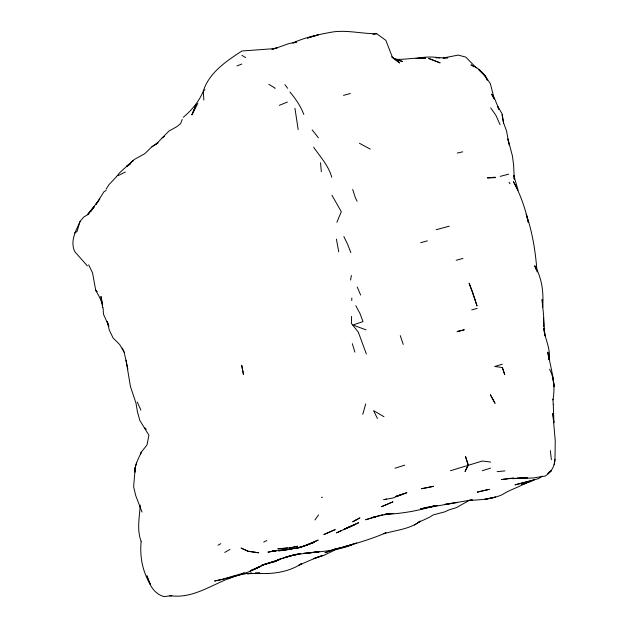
<?xml version="1.0" encoding="UTF-8"?>
<svg xmlns="http://www.w3.org/2000/svg" width="628" height="628" viewBox="0 0 628 628"><rect width="100%" height="100%" fill="white"/><g stroke="black" fill="none" stroke-linecap="round" stroke-linejoin="round"><path stroke-width="0.94" d="M542.757 306.378C543.636 292.224 542.035 278.063 534.711 265.66L535.77 269.31M516.444 478.269L512.566 478.638L533.109 477.986L545.214 476.04C551.141 472.476 554.665 466.274 554.979 459.398L555.246 440.668L552.844 413.397L553.904 422.738L553.284 404.848M351.759 300.577L351.813 298.025M351.578 316.41L351.397 323.428L358.321 332.149L366.36 353.996M549.178 359.648C550.866 348.728 544.798 338.806 543.793 328.138L544.939 335.972L543.526 318.058M274.97 88.587L275.001 88.069L268.808 84.309M140.17 505.061C139.667 517.103 136.598 529.498 141.096 541.203M552.978 399.934C554.665 389.564 554.555 378.817 549.61 369.24M554.147 464.642L554.979 459.398M350.597 280.057L351.374 275.472M80.054 221.574C75.776 231.01 69.834 241.152 74.811 251.718L87.425 265.927M336.851 222.304L341.31 211.675L331.914 195.23M140.782 453.95L141.206 452.231L146.991 444.985L148.922 435.267L139.801 420.336L137.446 411.858L135.986 403.121L130.42 386.408L126.047 360.197M142.014 512.032L135.695 495.539L133.623 486.724L135.24 467.452L135.114 472.115C134.345 464.955 138.694 458.621 141.206 452.231M362.756 414.409L365.716 403.914M135.091 468.025L136.668 462.608M79.984 221.543L77.016 231.559L74.504 233.035M182.238 119.414L180.629 123.598L176.908 126.628L168.924 131.095L155.885 144.369L151.945 146.756L144.778 153.672L134.196 159.551L119.501 172.888L116.423 176.774M191.893 114.775L196.195 104.46L191.98 114.822L197.836 103.243M203.81 100.025L203.315 91.005C209.218 72.503 226.488 61.002 241.968 50.986L274.687 48.607L277.615 47.579L272.152 49.188M203.064 91.821C198.644 101.956 191.65 110.23 183.266 117.318M106.053 189.342L109.162 184.459L116.156 177.049M90.636 211.699L94.498 206.431L87.582 214.713L83.65 217.123L80.258 221.135M318.545 514.897L314.942 519.96M99.821 199.021L87.582 214.713L93.25 207.711M98.698 200.819L95.88 204.453L103.887 191.846L106.014 190.488M126.793 166.365L133.348 160.454L126.793 166.365L130.687 163.829M542.317 476.157L538.432 478.685L514.999 484.871L534.114 479.957L530.016 481.88L521.311 484.172L527.442 481.982M547.671 473.63L551.384 470.757L548.943 472.201M203.315 91.005L204.932 89.796M151.945 146.756L157.714 142.744M385.906 532.78L383.771 533.745C396.025 530.032 409.864 529.302 420.25 521.122M527.716 481.817C519.882 487.077 510.454 489.275 502.549 494.526C491.598 499.535 479.541 499.77 467.774 500.54L472.295 499.888L445.017 504.378L457.176 502.596M414.386 525.071L420.195 521.162M155.885 144.369L158.068 142.917M224.738 552.436L229.919 549.453M527.826 481.888L524.513 483.984L528.603 482.037M162.142 137.838L164.442 136.433M218.034 545.214L220.773 543.683M339.528 547.726L324.26 555.183L313.513 558.692L323.137 555.348L316.983 557.366L298.842 565.2L301.589 563.63C287.946 572.579 271.194 574.51 255.251 573.176L259.953 573.081L247.448 573.796L251.969 573.16C222.712 573.992 199.5 600.376 169.741 595.595L171.829 595.721L164.01 596.584C154.3 593.947 149.221 584.951 146.96 575.782L150.359 584.378C142.368 571.229 139.675 556.471 141.167 541.242M263.705 542.137L266.79 540.496M351.774 526.162L344.686 528.933L358.635 522.716L336.529 532.889L340.847 530.817M118.213 175.565L125.333 172.017M527.253 481.904L525.573 482.744L527.355 482.084M418.256 522.488L429.285 517.362L433.21 514.921L444.922 511.796L449.012 509.865L456.289 507.667L469.422 500.32M385.749 532.85C369.35 539.986 351.955 544.672 334.732 549.39L337.762 548.644L335.854 548.943M334.575 549.178L324.919 552.758L336.82 548.66M347.574 527.787L354.561 524.702L343.438 529.569M228.349 578.78L234.464 576.111M232.486 576.975L234.629 576.041M293.064 42.845C305.734 37.13 319.566 34.32 333.185 31.887C347.771 29.956 362.152 33.873 376.682 33.7L385.882 40.365L392.327 57.101L399.667 62.965L392.704 57.737M250.36 570.828L260.644 566.401C246.333 574.133 230.366 577.603 214.541 581.026L222.037 579.463M279.279 105.355L287.389 102.058M321.442 497.564L322.423 497.156M237.007 65.94L241.819 64.009M250.344 570.868L264.694 564.344L280.488 559.265L261.735 565.255L271.076 562.445M250.211 570.86L264.694 564.344L276.406 561.212L271.987 562.17M295.678 548.236L302.837 546.493L314.196 542.341L299.925 547.585L278.801 550.858L285.481 549.885M274.687 48.607L289.029 43.575L296.542 42.068L293.056 42.987M302.837 546.493L318.184 540.111L307.084 545.025L295.513 548.566L301.927 546.753M338.68 548.409L356.626 542.992M396.488 496.23L402.681 494.205L395.459 496.599L406.897 492.666L392.681 498.059L383.747 499.684L386.534 499.04M244.198 572.924L229.291 577.218M450.449 470.725L482.288 461.03L490.649 462.059M395.004 468.213L404.73 465.152M482.257 470.717L490.594 468.111M222.94 579.189L228.388 577.501M422.456 508.547L427.001 507.165M307.469 38.01L318.168 34.878L307.453 38.025M345.149 546.8L353.721 544.091C332 553.66 307.877 550.536 285.544 557.217L296.29 554.241L277.427 559.909L288.959 556.243L300.804 553.558L297.193 554.108M502.337 364.209L494.715 366.477L502.353 367.529L504.731 374.649L502.353 367.529M380.168 515.25L365.645 519.749L376.698 516.459L372.867 517.37L389.125 513.696L384.634 514.434C401.433 513.68 418.012 510.878 434.066 505.933L424.073 508.185L437.52 505.446L421.003 508.806L452.655 503.248M449.271 226.198L436.185 229.707M343.508 95.385L350.361 93.486M456.156 260.298L462.922 258.438M420.603 509.135L423.201 508.421L420.462 509.112M420.705 242.691L427.401 240.862M471.746 309.863L477.186 308.395M508.649 174.168L500.202 176.382M272.073 49.282L273.816 48.835M457.317 153.044L462.703 151.835M381.07 515.054L382.868 514.654M372.977 34.477L376.682 33.7M275.464 550.693L267.944 552.177L276.485 550.575L275.464 550.693L275.982 550.638L271.877 551.243L287.867 549.633M286.431 549.743L293.794 548.605M334.198 549.327L337.762 548.644M291.949 555.435L299.485 553.998M317.752 551.722L307.218 553.15L319.071 551.879L303.944 553.15M393.575 513.414L384.736 514.395M497.14 471.675L504.888 470.882M286.132 549.641L290.976 549.155M495.084 177.167L487.328 177.912L495.602 177.653M279.374 550.301L283.228 549.932M287.491 547.946L277.788 548.88L293.355 547.506L289.445 547.804M267.536 573.576L268.125 573.537M523.838 477.743L527.347 477.594M436.028 57.823L447.827 57.8L443.156 58.004L458.205 55.091L465.819 57.124L476.314 67.926M391.55 57.03L392.327 57.101M439.812 57.8C431.915 56.504 423.837 56.865 416.034 58.553L425.643 58.106C415.139 57.313 404.699 59.982 394.282 59.236M397.869 60.359L402.438 61.45L393.309 58.121M365.998 329.865L352.936 325.021L363.015 321.599L359.93 313.388L355.778 305.679M359.404 143.239L370.261 149.119M383.983 416.733L373.574 410.641L377.428 418.491M241.859 55.319L245.65 57.595M473.967 66.858L470.953 64.88C477.751 67.439 483.591 72.558 486.802 79.05M144.927 428.013L146.293 429.254M97.002 291.722L95.707 290.269L92.552 272.866L88.658 264.828M96.987 291.69L95.684 290.222L99.695 297.531L102.654 304.918M318.396 137.775L312.14 129.87M289.932 91.994C295.615 98.777 300.679 106.124 303.819 114.453M284.924 84.686L287.6 88.234M490.704 107.938L495.822 115.191L500.084 124.658M313.631 147.172C320.225 156.882 328.617 165.635 331.757 177.3M509.065 182.308L510.046 183.761M127.861 369.076L124.195 352.324L119.626 344.482L113.064 337.966L109.241 329.912L107.231 321.34L108.872 326.215L103.479 314.228L103.094 307.626M357.112 201.203L355.37 197.828L352.693 189.428M487.359 80.345L485.24 76.012L478.489 69.339L485.656 76.632L485.24 76.012L490.35 83.689L494.322 99.122M343.869 236.607L347.708 244.465L350.817 252.668M493.71 98.361L491.685 94.129L494.778 99.012L498.789 108.934M137.257 402.006L140.915 410.108M357.191 287.004L360.645 295.042M122.366 348.077L124.195 352.324M400.272 335.603L403.223 344.427M498.844 109.351L497.957 106.736L502.165 113.935L503.491 122.703L506.513 130.82L509.088 144.903M352.324 343.673L354.883 352.096M298.159 129.564L294.948 108.291M528.258 222.257L526.256 214.203C532.591 232.894 535.629 252.283 537.026 271.9M338.735 251.852L336.412 239.111M102.576 303.874L100.951 296.424L102.67 307.696M528.281 222.194C525.173 208.182 520.369 194.256 513.445 181.704L518.108 190.26L513.798 175.4L514.23 179.121M503.491 122.703L503.617 123.41L502.031 114.712M508.656 142.744L507.981 138.984L512.432 156.011L513.594 164.834L514.308 179.286M552.695 377.452L554.163 386.769L553.174 377.891L547.789 352.096L548.848 359.616M550.324 450.598L551.392 459.759M320.539 162.762L321.324 171.695M542.616 307.186L542.137 299.415L543.73 317.258L543.66 326.434L543.542 318.993M552.978 399.118L553.221 404.613M468.033 465.089L465.042 471.534L468.425 465.042L465.544 456.595L468.033 465.089M355.919 520.023L352.701 521.821L359.938 517.865L355.919 520.023M335.101 529.632L323.977 534.499L335.101 529.632M392.838 501.882L381.683 506.639L392.838 501.882M458.173 331.262L457.074 331.686L464.335 329.794L458.173 331.262M244.096 573.121L242.353 573.764L244.143 573.121M297.664 546.227L290.207 547.891L297.664 546.227M489.181 489.353L477.359 492.101L489.181 489.353M495.398 497.101L485.106 499.331L495.398 497.101M433.555 486.323L421.6 488.717L433.555 486.323M509.214 478.418L501.591 479.557L513.861 478.151L509.214 478.418M527.496 477.657L517.15 478.167L527.496 477.657M258.673 552.773L247.801 551.203L241.074 548.071L248.35 551.329L258.673 552.773M440 62.831L428.743 58.459L440 62.831M494.997 403.223L490.413 394.847L494.997 403.223M474.98 299.768L469.116 283.189L472.374 291.361L477.037 306.024L474.98 299.768M243.436 374.374L241.709 365.315L243.436 374.374"/></g></svg>
